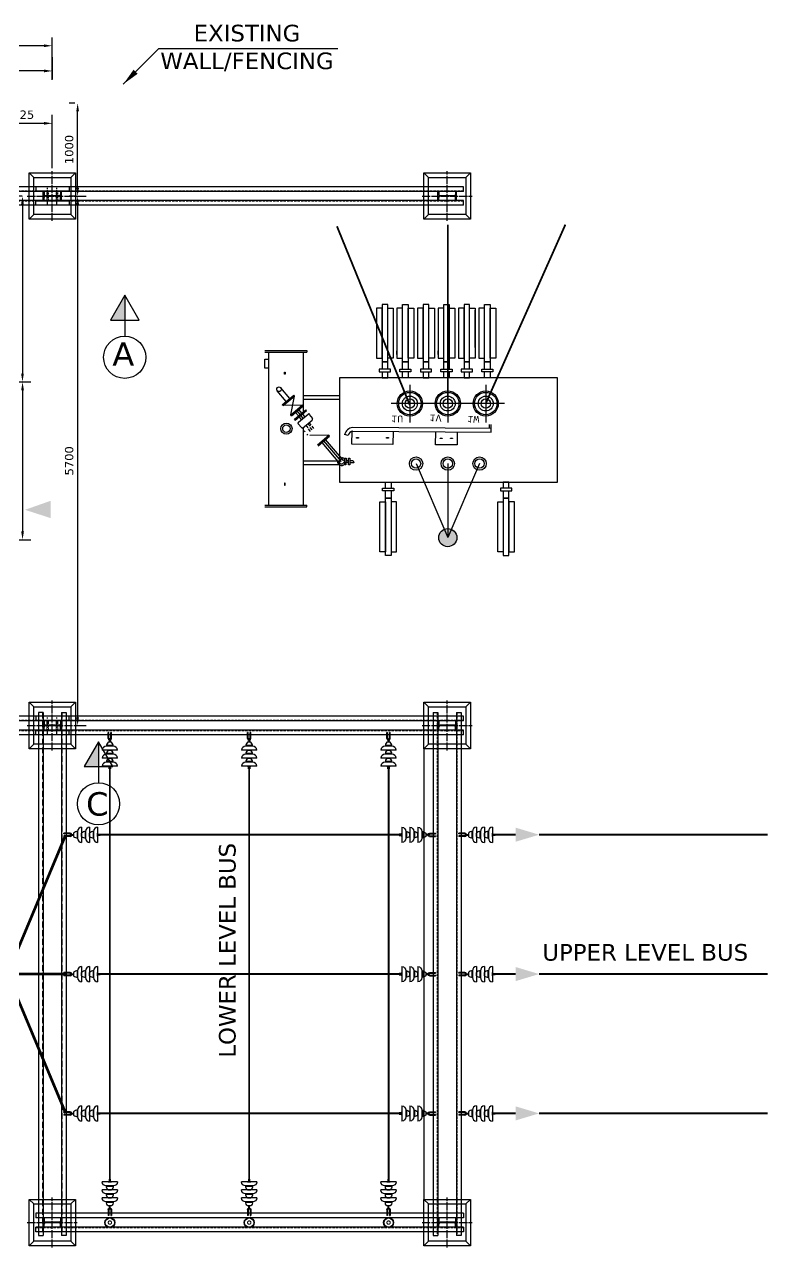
# Model space of a CAD drawing. Header units: inches. Extents: x 669904 to 684044, y 13745 to 26910.
# Drawn here: x 676035 to 684044, y 13745 to 26910 of the extents above; entities that cross this region are included whole.
import ezdxf

# ---------------------------------------------------------------- set-up
doc = ezdxf.new("R2010")
doc.units = ezdxf.units.IN
doc.header["$LTSCALE"] = 0.05
doc.header["$MEASUREMENT"] = 0
doc.header["$PDMODE"] = 66
doc.linetypes.add('CENTER', pattern=[2, 1.25, -0.25, 0.25, -0.25])
doc.linetypes.add('HIDDEN', pattern=[0.375, 0.25, -0.125])
for name, color, linetype, lineweight in [('B', 5, 'Continuous', 30), ('CHANNEL', 250, 'Continuous', 30), ('DIMENSION', 244, 'Continuous', 9), ('equipment', 145, 'Continuous', 30), ('Fig', 253, 'Continuous', 15), ('FOUNDATION', 5, 'Continuous', 30), ('HIDDEN', 250, 'HIDDEN', 13), ('ISMB 200', 2, 'Continuous', 30), ('R', 1, 'Continuous', 30), ('Y', 2, 'Continuous', 30)]:
    doc.layers.add(name, color=color, linetype=linetype, lineweight=lineweight)
for name, color, linetype in [('CENTER', 1, 'CENTER'), ('NEW', 7, 'Continuous'), ('TEXT', 2, 'Continuous')]:
    doc.layers.add(name, color=color, linetype=linetype)
doc.styles.add('b', font='romans.shx')
doc.styles.add('MONOTXT', font='monotxt')
doc.styles.get("Standard").update_dxf_attribs({"font": 'verdana.ttf'})
doc.styles.add('STYLE1', font='txt')
doc.dimstyles.new('RANCHIT SMALL', dxfattribs={"dimscale": 75, "dimtxt": 2.5, "dimasz": 2.5, "dimexe": 1.25, "dimexo": 0.625, "dimtad": 1, "dimdec": 0, "dimdsep": 46, "dimtxsty": 'b', "dimcen": 2.5, "dimadec": 4, "dimazin": 0, "dimtfac": 1, "dimtdec": 0, "dimtofl": 0, "dimtmove": 0, "dimatfit": 3, "dimfxl": 1, "dimarcsym": 0})
doc.dimstyles.new('rm', dxfattribs={"dimscale": 500, "dimtxt": 0.18, "dimasz": 0.18, "dimexe": 0.18, "dimexo": 0.0625, "dimgap": 0.09, "dimtad": 1, "dimdec": 0, "dimzin": 0, "dimdsep": 46, "dimtxsty": 'Standard', "dimcen": 0.09, "dimadec": 0, "dimazin": 0, "dimtfac": 1, "dimtdec": 0, "dimtofl": 0, "dimtmove": 0, "dimatfit": 3, "dimfxl": 1, "dimtolj": 1, "dimtzin": 0, "dimarcsym": 0})

# ---------------------------------------------------------------- blocks, each defined once
blk = doc.blocks.new('*D128')
at = {"layer": 'Defpoints', "color": 0, "ltscale": 30, "transparency": 16777216}
for p in [(676334, 26591), (672084, 26422), (672084, 26410)]:
    blk.add_point(p, dxfattribs=at)
at = {"layer": 'DIMENSION', "color": 0, "lineweight": -2, "ltscale": 30, "transparency": 16777216}
for p, q in [((676334, 26559), (676334, 26320)), ((672084, 26391), (672084, 26320)), ((676244, 26410), (672174, 26410))]:
    blk.add_line(p, q, dxfattribs=at)
at = {"layer": 'DIMENSION', "color": 0, "ltscale": 30, "transparency": 16777216}
for points in [[(672174, 26425), (672174, 26395), (672084, 26410)], [(676244, 26425), (676244, 26395), (676334, 26410)]]:
    blk.add_solid(points, dxfattribs=at)
at = {"layer": 'DIMENSION', "color": 0, "ltscale": 30, "transparency": 16777216, "insert": (674209, 26502), "char_height": 90, "attachment_point": 5}
blk.add_mtext('\\A1;4250', dxfattribs=at)
blk = doc.blocks.new('*D129')
at = {"layer": 'Defpoints', "color": 0, "ltscale": 30, "transparency": 16777216}
for p in [(676334, 25846), (675709, 25603), (676334, 25332)]:
    blk.add_point(p, dxfattribs=at)
at = {"layer": 'DIMENSION', "color": 0, "lineweight": -2, "ltscale": 30, "transparency": 16777216}
for p, q in [((675709, 25635), (675709, 25936)), ((675799, 25846), (676244, 25846)), ((676334, 25364), (676334, 25936))]:
    blk.add_line(p, q, dxfattribs=at)
at = {"layer": 'DIMENSION', "color": 0, "ltscale": 30, "transparency": 16777216}
for points in [[(675799, 25861), (675799, 25831), (675709, 25846)], [(676244, 25861), (676244, 25831), (676334, 25846)]]:
    blk.add_solid(points, dxfattribs=at)
at = {"layer": 'DIMENSION', "color": 0, "ltscale": 30, "transparency": 16777216, "insert": (676022, 25938), "char_height": 90, "attachment_point": 5}
blk.add_mtext('\\A1;625', dxfattribs=at)
blk = doc.blocks.new('*D130')
at = {"layer": 'Defpoints', "color": 0, "ltscale": 30, "transparency": 16777216}
for p in [(676040, 25063), (675893, 23063), (676013, 23063)]:
    blk.add_point(p, dxfattribs=at)
at = {"layer": 'DIMENSION', "color": 0, "lineweight": -2, "ltscale": 30, "transparency": 16777216}
for p, q in [((676009, 25063), (675923, 25063)), ((676013, 24973), (676013, 23153)), ((675924, 23063), (676103, 23063))]:
    blk.add_line(p, q, dxfattribs=at)
at = {"layer": 'DIMENSION', "color": 0, "ltscale": 30, "transparency": 16777216}
for points in [[(675998, 24973), (676028, 24973), (676013, 25063)], [(675998, 23153), (676028, 23153), (676013, 23063)]]:
    blk.add_solid(points, dxfattribs=at)
at = {"layer": 'DIMENSION', "color": 0, "ltscale": 30, "transparency": 16777216, "insert": (675921, 24063), "char_height": 90, "attachment_point": 5, "rotation": 90}
blk.add_mtext('\\A1;2000', dxfattribs=at)
blk = doc.blocks.new('*D131')
at = {"layer": 'Defpoints', "color": 0, "ltscale": 30, "transparency": 16777216}
for p in [(676013, 23063), (675893, 21363), (676014, 21363)]:
    blk.add_point(p, dxfattribs=at)
at = {"layer": 'DIMENSION', "color": 0, "lineweight": -2, "ltscale": 30, "transparency": 16777216}
for p, q in [((676045, 23063), (676104, 23063)), ((676014, 22973), (676014, 21453)), ((675924, 21363), (676104, 21363))]:
    blk.add_line(p, q, dxfattribs=at)
at = {"layer": 'DIMENSION', "color": 0, "ltscale": 30, "transparency": 16777216}
for points in [[(675999, 22973), (676029, 22973), (676014, 23063)], [(675999, 21453), (676029, 21453), (676014, 21363)]]:
    blk.add_solid(points, dxfattribs=at)
at = {"layer": 'DIMENSION', "color": 0, "ltscale": 30, "transparency": 16777216, "insert": (675922, 22213), "char_height": 90, "attachment_point": 5, "rotation": 90}
blk.add_mtext('\\A1;1700', dxfattribs=at)
blk = doc.blocks.new('*D133')
at = {"layer": 'Defpoints', "color": 0, "ltscale": 30, "transparency": 16777216}
for p in [(676534, 25063), (676534, 19363), (676607, 19363)]:
    blk.add_point(p, dxfattribs=at)
at = {"layer": 'DIMENSION', "color": 0, "lineweight": -2, "ltscale": 30, "transparency": 16777216}
for p, q in [((676565, 25063), (676697, 25063)), ((676607, 24973), (676607, 19453)), ((676565, 19363), (676697, 19363))]:
    blk.add_line(p, q, dxfattribs=at)
at = {"layer": 'DIMENSION', "color": 0, "ltscale": 30, "transparency": 16777216}
for points in [[(676592, 24973), (676622, 24973), (676607, 25063)], [(676592, 19453), (676622, 19453), (676607, 19363)]]:
    blk.add_solid(points, dxfattribs=at)
at = {"layer": 'DIMENSION', "color": 0, "ltscale": 30, "transparency": 16777216, "insert": (676516, 22213), "char_height": 90, "attachment_point": 5, "rotation": 90}
blk.add_mtext('\\A1;5700', dxfattribs=at)
blk = doc.blocks.new('*D135')
at = {"layer": 'Defpoints', "color": 0, "ltscale": 30, "transparency": 16777216}
for p in [(671834, 26681), (671834, 26314), (676334, 26284)]:
    blk.add_point(p, dxfattribs=at)
at = {"layer": 'DIMENSION', "color": 0, "lineweight": -2, "ltscale": 30, "transparency": 16777216}
for p, q in [((671834, 26345), (671834, 26771)), ((676334, 26315), (676334, 26771)), ((676244, 26681), (671924, 26681))]:
    blk.add_line(p, q, dxfattribs=at)
at = {"layer": 'DIMENSION', "color": 0, "ltscale": 30, "transparency": 16777216}
for points in [[(671924, 26696), (671924, 26666), (671834, 26681)], [(676244, 26696), (676244, 26666), (676334, 26681)]]:
    blk.add_solid(points, dxfattribs=at)
at = {"layer": 'DIMENSION', "color": 0, "ltscale": 30, "transparency": 16777216, "insert": (674084, 26773), "char_height": 90, "attachment_point": 5}
blk.add_mtext('\\A1;4500', dxfattribs=at)
blk = doc.blocks.new('wer')
at = {"layer": 'equipment'}
for p, q in [((443826, -11606), (443826, -11541)), ((443833, -11541), (443826, -11541)), ((443827, -11541), (443826, -11541)), ((443827, -11587), (443827, -11541)), ((443833, -11541), (443827, -11541)), ((443833, -11606), (443833, -11541)), ((443833, -11587), (443833, -11541)), ((443833, -11541), (443833, -11541)), ((443856, -11606), (443856, -11541)), ((443856, -11541), (443863, -11541)), ((443857, -11541), (443856, -11541)), ((443857, -11587), (443857, -11541)), ((443857, -11541), (443862, -11541)), ((443862, -11587), (443862, -11541)), ((443862, -11541), (443863, -11541)), ((443863, -11606), (443863, -11541)), ((443880, -11682), (443809, -11682)), ((443880, -11688), (443809, -11688)), ((443827, -11587), (443826, -11588)), ((443833, -11587), (443827, -11587)), ((443862, -11645), (443827, -11645)), ((443833, -11587), (443833, -11588)), ((443841, -11612), (443841, -11645)), ((443848, -11612), (443848, -11645)), ((443857, -11587), (443856, -11588)), ((443857, -11587), (443862, -11587)), ((443862, -11587), (443863, -11588)), ((443928, -11731), (443761, -11731)), ((443928, -11817), (443761, -11817)), ((443880, -11768), (443809, -11768)), ((443880, -11774), (443809, -11774)), ((443826, -11731), (443861, -11731)), ((443826, -11817), (443861, -11817)), ((443838, -11817), (443852, -11817)), ((443928, -11903), (443761, -11903)), ((443880, -11854), (443809, -11854)), ((443880, -11860), (443809, -11860)), ((443826, -11903), (443861, -11903)), ((443838, -11903), (443852, -11903)), ((443838, -11931), (443838, -11903)), ((443852, -11909), (443838, -11909)), ((443852, -11925), (443838, -11925)), ((443852, -11931), (443838, -11931)), ((443852, -11903), (443852, -11931))]:
    blk.add_line(p, q, dxfattribs=at)
for centre, radius, start, end in [((443809, -11736), 47.8, 90, 174.3689), ((443870, -11688), 61, 135.0411, 180), ((443845, -11606), 18.4, 180, 259.0281), ((443845, -11606), 11.4, 180, 252.103), ((443845, -11612), 3.5, 0, 180), ((443845, -11606), 18.4, 280.9719, 0), ((443845, -11606), 11.4, 287.897, 0), ((443819, -11688), 61, 0, 44.9589), ((443880, -11736), 47.8, 5.6311, 90), ((443809, -11822), 47.8, 90, 174.3689), ((443870, -11774), 61, 135.0411, 180), ((443870, -11860), 61, 135.0411, 180), ((443819, -11774), 61, 0, 44.9589), ((443819, -11860), 61, 0, 44.9589), ((443880, -11822), 47.8, 5.6311, 90), ((443809, -11908), 47.8, 90, 174.3689), ((443880, -11908), 47.8, 5.6311, 90)]:
    blk.add_arc(centre, radius, start, end, dxfattribs=at)
blk = doc.blocks.new('*D126')
at = {"layer": 'Defpoints', "color": 0, "ltscale": 30, "transparency": 16777216}
for p in [(676607, 26064), (676607, 26064), (676607, 25063)]:
    blk.add_point(p, dxfattribs=at)
at = {"layer": 'DIMENSION', "color": 0, "lineweight": -2, "ltscale": 30, "transparency": 16777216}
for p, q in [((676576, 26064), (676517, 26064)), ((676607, 25153), (676607, 25974)), ((676576, 25063), (676517, 25063))]:
    blk.add_line(p, q, dxfattribs=at)
at = {"layer": 'DIMENSION', "color": 0, "ltscale": 30, "transparency": 16777216}
for points in [[(676592, 25974), (676622, 25974), (676607, 26064)], [(676592, 25153), (676622, 25153), (676607, 25063)]]:
    blk.add_solid(points, dxfattribs=at)
at = {"layer": 'DIMENSION', "color": 0, "ltscale": 30, "transparency": 16777216, "insert": (676516, 25564), "char_height": 90, "attachment_point": 5, "rotation": 90}
blk.add_mtext('\\A1;1000', dxfattribs=at)
blk = doc.blocks.new('A$C263572D1')
at = {"layer": 'ISMB 200', "ltscale": 30}
for p, q in [((-96, 50), (-100, 50)), ((-100, -50), (-100, 50)), ((-89, 43), (-89, 16)), ((76, 3), (-76, 3)), ((76, 3), (-76, 3)), ((89, 43), (89, 16)), ((96, 50), (100, 50)), ((100, -50), (100, 50)), ((-96, -50), (-100, -50)), ((-89, -43), (-89, -16)), ((76, -3), (-76, -3)), ((89, -43), (89, -16)), ((96, -50), (100, -50))]:
    blk.add_line(p, q, dxfattribs=at)
for centre, radius, start, end in [((-96, 43), 6.78, 0.9709, 90.1636), ((-76, 16), 13.3, 180, 270), ((76, 16), 13.3, 270, 0), ((96, 43), 6.78, 89.8364, 179.0291), ((-96, -43), 6.78, 269.8364, 359.0291), ((-76, -16), 13.3, 90, 180), ((76, -16), 13.3, 0, 90), ((96, -43), 6.78, 180.9709, 270.1636)]:
    blk.add_arc(centre, radius, start, end, dxfattribs=at)

msp = doc.modelspace()

# ---------------------------------------------------------------- hatches: boundary and pattern name
msp.add_hatch(color=256).paths.add_polyline_path([(680493.5, 21386.6, 1), (680688.9, 21386.6, 1)])
at = {"layer": 'TEXT'}
for points in [[(677113.8, 23996.7), (676959, 23728.5), (677113.8, 23728.5)], [(676831.7, 19189.9), (676676.8, 18921.7), (676831.7, 18921.7)]]:
    msp.add_hatch(color=256, dxfattribs=at).paths.add_polyline_path(points)

# ---------------------------------------------------------------- linework, layer by layer
for p, q in [((680044.3, 23835.2, 0), (680044.3, 23433.2, 0)), ((680486.9, 23835.2, 0), (680486.9, 23433.2, 0)), ((680886.3, 23433.2, 0), (680886.3, 23835.2, 0)), ((678622, 23401.4), (679073.8, 23401.4)), ((678622, 23381.3), (679073.8, 23381.3)), ((678662.1, 23381.3), (678662.1, 21737.3)), ((679033.7, 23381.3), (679033.7, 22738.4)), ((679073.8, 23401.4), (679073.8, 23381.3)), ((680044.3, 23356.6, 0), (680044.3, 23396.7, 0)), ((680486.9, 23356.6, 0), (680486.9, 23396.7, 0)), ((680886.3, 23396.7, 0), (680886.3, 23356.6, 0)), ((678851.9, 22852.6), (678756, 22967.3)), ((678889.9, 22884.4), (678794, 22999)), ((678809.4, 22817.1), (678932.4, 22920)), ((678817.8, 22807), (678940.8, 22910)), ((678900.1, 22708.7), (678940.8, 22910)), ((678940.8, 22910), (678932.4, 22920)), ((679033.7, 22917.4), (679426, 22917.4)), ((680182.9, 23032.1, 0), (680182.9, 22627.1, 0)), ((680591.2, 23032.1, 0), (680591.2, 22627.1, 0)), ((680999.6, 23032.1, 0), (680999.6, 22627.1, 0)), ((678817.8, 22807), (678809.4, 22817.1)), ((679023.7, 22812.1), (678817.8, 22807)), ((678900.1, 22708.7), (679023.7, 22812.1)), ((678908.5, 22698.7), (679031.5, 22801.6)), ((679031.5, 22801.6), (679023.1, 22811.6)), ((679033.7, 22877.3), (679426, 22877.3)), ((680385.4, 22829.6, 0), (679980.4, 22829.6, 0)), ((680793.7, 22829.6, 0), (680388.7, 22829.6, 0)), ((681202.1, 22829.6, 0), (680797.1, 22829.6, 0)), ((678908.5, 22698.7), (678900.1, 22708.7)), ((678940.5, 22660.4), (679063.5, 22763.4)), ((678948.9, 22650.4), (678940.5, 22660.4)), ((678948.9, 22650.4), (679071.9, 22753.3)), ((678983, 22696), (678951, 22734.3)), ((679002, 22711.9), (678970, 22750.1)), ((678983, 22628.9), (679087.1, 22715.9)), ((679021, 22727.8), (678989, 22766)), ((679016.1, 22656.5), (678991.4, 22686)), ((679035.1, 22672.4), (679010.4, 22701.9)), ((679027.1, 22566.1), (679131.8, 22652.3)), ((679054, 22688.3), (679029.4, 22717.8)), ((679063.5, 22763.4), (679071.9, 22753.3)), ((679099.4, 22711.1), (679133.4, 22669.8)), ((679015.8, 22570.4), (678981.5, 22611.5)), ((679033.7, 22569.2), (679033.7, 21737.3)), ((679055.2, 22523.4), (679046.8, 22533.4)), ((679089.4, 22569), (679066.3, 22596.5)), ((679108.3, 22584.8), (679085.3, 22612.4)), ((679112.3, 22530.3), (679091.5, 22555.7)), ((679121.4, 22597.2), (679098.5, 22625)), ((679131.4, 22546.1), (679110.6, 22571.4)), ((679150.5, 22561.8), (679129.7, 22587.2)), ((679559.5, 22391.8), (679560.5, 22531.4)), ((681056.6, 22561.7), (679567.9, 22572.8)), ((679570.7, 22532.7), (681056.3, 22521.6)), ((680002.2, 22529.6), (680001.1, 22390.1)), ((680460.4, 22386.6), (680461.5, 22526.2)), ((680693.7, 22524.4), (680692.7, 22384.8)), ((681041.1, 22561.8), (681041.5, 22603.4)), ((681056.3, 22521.6), (681057, 22603.3)), ((679084.7, 22488.2), (679076.3, 22498.2)), ((679311.3, 22488.3), (679105.4, 22484.8)), ((679187, 22385.8), (679311.3, 22488.3)), ((679195.3, 22375.7), (679319, 22477.8)), ((679430.3, 22186), (679238, 22411)), ((679446.7, 22205), (679257.1, 22426.8)), ((679468.5, 22217.5), (679276.3, 22442.5)), ((679319, 22477.8), (679310.7, 22487.8)), ((679518.5, 22485.9), (679479.9, 22496.8)), ((680001.1, 22390.1), (679559.5, 22391.8)), ((680692.7, 22384.8), (680460.4, 22386.6)), ((679033.7, 22212.4), (679426, 22212.4)), ((679033.7, 22172.3), (679426, 22172.3)), ((679466.8, 22190), (679481.7, 22204.8)), ((679467.1, 22219.7), (679481.7, 22204.8)), ((679521.9, 22193.7), (679495.3, 22193.9)), ((679522.1, 22214.4), (679495.5, 22214.6)), ((679581.5, 22192.6), (679535.6, 22192.9)), ((679571, 22214), (679535.8, 22214.3)), ((679571, 22214), (679581.5, 22192.6)), ((680249.3, 22183, 0), (680591.2, 21386.6, 0)), ((680591.2, 22183, 0), (680591.2, 21386.6, 0)), ((680933.1, 22183, 0), (680591.2, 21386.6, 0)), ((680591.2, 22132.8, 0), (680591.2, 21386.6, 0)), ((678622, 21737.3), (679073.8, 21737.3)), ((679073.8, 21717.2), (679073.8, 21737.3)), ((678622, 21717.2), (679073.8, 21717.2)), ((680334.1, 19113.5), (680334.1, 14263.5))]:
    msp.add_line(p, q)
at = {"elevation": 0}
for points in [[(679883.9, 23854.8), (679823.7, 23854.8), (679823.7, 23317.5), (679883.9, 23317.5)], [(679944, 23894.9), (679883.9, 23894.9), (679883.9, 23277.4), (679944, 23277.4)], [(679944, 23854.8), (680004.2, 23854.8), (680004.2, 23317.5), (679944, 23317.5)], [(680104.4, 23854.8), (680044.3, 23854.8), (680044.3, 23317.5), (680104.4, 23317.5)], [(680104.4, 23894.9), (680164.6, 23894.9), (680164.6, 23277.4), (680104.4, 23277.4)], [(680164.6, 23854.8), (680224.7, 23854.8), (680224.7, 23317.5), (680164.6, 23317.5)], [(680326.5, 23854.8), (680266.3, 23854.8), (680266.3, 23317.5), (680326.5, 23317.5)], [(680386.6, 23894.9), (680326.5, 23894.9), (680326.5, 23277.4), (680386.6, 23277.4)], [(680386.6, 23854.8), (680446.8, 23854.8), (680446.8, 23317.5), (680386.6, 23317.5)], [(680547, 23854.8), (680486.9, 23854.8), (680486.9, 23317.5), (680547, 23317.5)], [(680547, 23894.9), (680607.1, 23894.9), (680607.1, 23277.4), (680547, 23277.4)], [(680607.1, 23854.8), (680667.3, 23854.8), (680667.3, 23317.5), (680607.1, 23317.5)], [(680766.1, 23854.8), (680705.9, 23854.8), (680705.9, 23317.5), (680766.1, 23317.5)], [(680826.2, 23894.9), (680766.1, 23894.9), (680766.1, 23277.4), (680826.2, 23277.4)], [(680826.2, 23854.8), (680886.3, 23854.8), (680886.3, 23317.5), (680826.2, 23317.5)], [(680986.6, 23854.8), (680926.4, 23854.8), (680926.4, 23317.5), (680986.6, 23317.5)], [(680986.6, 23894.9), (681046.7, 23894.9), (681046.7, 23277.4), (680986.6, 23277.4)], [(681046.7, 23854.8), (681106.9, 23854.8), (681106.9, 23317.5), (681046.7, 23317.5)], [(679973.8, 23200.7), (679853.5, 23200.7), (679853.5, 23170.6), (679973.8, 23170.6)], [(680074.7, 23200.7), (680195, 23200.7), (680195, 23170.6), (680074.7, 23170.6)], [(680416.3, 23200.7), (680296, 23200.7), (680296, 23170.6), (680416.3, 23170.6)], [(680517.3, 23200.7), (680637.6, 23200.7), (680637.6, 23170.6), (680517.3, 23170.6)], [(680855.9, 23200.7), (680735.6, 23200.7), (680735.6, 23170.6), (680855.9, 23170.6)], [(680956.9, 23200.7), (681077.2, 23200.7), (681077.2, 23170.6), (680956.9, 23170.6)], [(680010.4, 21889), (679890.1, 21889), (679890.1, 21919.1), (680010.4, 21919.1)], [(681158.8, 21889), (681279.1, 21889), (681279.1, 21919.1), (681158.8, 21919.1)]]:
    msp.add_lwpolyline(points, close=True, dxfattribs=at)
for points in [[(678662.1, 23210.6), (678622, 23210.6), (678622, 23308.3), (678662.1, 23308.3)], [(678834, 23144.8), (678834, 23166.3), (678839.5, 23166.3), (678839.5, 23144.8)], [(679426, 23105.6), (679426, 21984.1), (681772, 21984.1), (681772, 23105.6)], [(679630.7, 22458), (679609.2, 22458.2), (679609.3, 22463.7), (679630.7, 22463.6)], [(679951.8, 22457.2), (679930.4, 22457.4), (679930.4, 22462.9), (679951.9, 22462.7)], [(680531.7, 22452.8), (680510.2, 22453), (680510.2, 22458.5), (680531.7, 22458.3)], [(680643.4, 22451.9), (680621.9, 22452.1), (680621.9, 22457.6), (680643.4, 22457.5)], [(679495.1, 22170.8), (679481.4, 22170.9), (679482, 22240.9), (679495.6, 22240.8)], [(679535.4, 22170.5), (679521.7, 22170.6), (679522.3, 22240.6), (679536, 22240.5)], [(678834, 21971.6), (678834, 21950.1), (678839.5, 21950.1), (678839.5, 21971.6)], [(679920.5, 21235), (679860.4, 21235), (679860.4, 21772.2), (679920.5, 21772.2)], [(679980.7, 21194.9), (679920.5, 21194.9), (679920.5, 21812.3), (679980.7, 21812.3)], [(679980.7, 21235), (680040.8, 21235), (680040.8, 21772.2), (679980.7, 21772.2)], [(681188.5, 21235), (681128.4, 21235), (681128.4, 21772.2), (681188.5, 21772.2)], [(681188.5, 21194.9), (681248.7, 21194.9), (681248.7, 21812.3), (681188.5, 21812.3)], [(681248.7, 21235), (681308.8, 21235), (681308.8, 21772.2), (681248.7, 21772.2)]]:
    msp.add_lwpolyline(points, close=True)
for points in [[(679944, 23277.4), (679883.9, 23277.4), (679883.9, 23200.7)], [(679944, 23200.7), (679944, 23277.4)], [(680104.4, 23277.4), (680164.6, 23277.4), (680164.6, 23200.7)], [(680104.4, 23200.7), (680104.4, 23277.4)], [(680386.6, 23277.4), (680326.5, 23277.4), (680326.5, 23200.7)], [(680386.6, 23200.7), (680386.6, 23277.4)], [(680547, 23200.7), (680547, 23277.4)], [(680547, 23277.4), (680607.1, 23277.4), (680607.1, 23200.7)], [(680826.2, 23277.4), (680766.1, 23277.4), (680766.1, 23200.7)], [(680826.2, 23200.7), (680826.2, 23277.4)], [(680986.6, 23200.7), (680986.6, 23277.4)], [(680986.6, 23277.4), (681046.7, 23277.4), (681046.7, 23200.7)], [(679883.9, 23170.6), (679883.9, 23105.6), (679944, 23105.6), (679944, 23170.6)], [(680164.6, 23170.6), (680164.6, 23105.6), (680104.4, 23105.6), (680104.4, 23170.6)], [(680326.5, 23170.6), (680326.5, 23105.6), (680386.6, 23105.6), (680386.6, 23170.6)], [(680607.1, 23170.6), (680607.1, 23105.6), (680547, 23105.6), (680547, 23170.6)], [(680766.1, 23170.6), (680766.1, 23105.6), (680826.2, 23105.6), (680826.2, 23170.6)], [(681046.7, 23170.6), (681046.7, 23105.6), (680986.6, 23105.6), (680986.6, 23170.6)], [(679920.5, 21919.1), (679920.5, 21984.1), (679980.7, 21984.1), (679980.7, 21919.1)], [(679980.7, 21812.3), (679920.5, 21812.3), (679920.5, 21889)], [(679980.7, 21889), (679980.7, 21812.3)], [(681248.7, 21919.1), (681248.7, 21984.1), (681188.5, 21984.1), (681188.5, 21919.1)], [(681188.5, 21812.3), (681248.7, 21812.3), (681248.7, 21889)], [(681188.5, 21889), (681188.5, 21812.3)]]:
    msp.add_lwpolyline(points, dxfattribs=at)
at = {"const_width": 30}
for points in [[(676477.8, 18184.4), (675851.7, 16688)], [(676477.8, 15191.7), (675851.7, 16688)]]:
    msp.add_lwpolyline(points, dxfattribs=at)
at = {"color": 2, "const_width": 30}
msp.add_lwpolyline([(676484.1, 16688.4), (675851.9, 16688.4)], dxfattribs=at)
at = {"const_width": 12}
for points in [[(676953.8, 13995.2, 1), (676953.8, 14031.2, 1)], [(678453.8, 13995.2, -1), (678453.8, 14031.2, -1)], [(679953.8, 13995.2, -1), (679953.8, 14031.2, -1)]]:
    msp.add_lwpolyline(points, format="xyb", close=True, dxfattribs=at)
for centre, radius in [((678775, 22983.2), 24.8), ((680182.9, 22829.6, 0), 135.3), ((680182.9, 22829.6, 0), 120.3), ((680182.9, 22829.6, 0), 80.2), ((680591.2, 22829.6, 0), 135.3), ((680591.2, 22829.6, 0), 120.3), ((680591.2, 22829.6, 0), 80.2), ((680999.6, 22829.6, 0), 135.3), ((680999.6, 22829.6, 0), 120.3), ((680999.6, 22829.6, 0), 80.2), ((680182.9, 22829.6, 0), 50.1), ((680182.9, 22829.6, 0), 50.1), ((680591.2, 22829.6, 0), 50.1), ((680591.2, 22829.6, 0), 50.1), ((680999.6, 22829.6, 0), 50.1), ((680999.6, 22829.6, 0), 50.1), ((678854.2, 22559.3), 60.1), ((678854.2, 22559.3), 40.1), ((680249.3, 22183, 0), 72), ((680591.2, 22183, 0), 72), ((680933.1, 22183, 0), 72), ((680249.3, 22183, 0), 50.1), ((680591.2, 22183, 0), 50.1), ((680933.1, 22183, 0), 50.1), ((680591.2, 21386.6, 0), 97.7)]:
    msp.add_circle(centre, radius)
for centre, radius, start, end in [((679095, 22706.5), 12.4, 39.92792, 129.92792), ((679123.9, 22661.9), 12.4, 309.49222, 39.49222), ((678991, 22619.4), 12.4, 129.92792, 219.92792), ((679025.3, 22578.4), 12.4, 219.92792, 309.92792), ((679581.7, 22467.9), 105.8, 97.49235, 164.1141), ((679581.7, 22467.9), 65.7, 99.62885, 164.1141), ((679446.7, 22205), 43.4, 173.34206, 323.26913), ((679446.7, 22205), 25.1, 35.85947, 323.26913), ((679446.7, 22205), 43.4, 35.85947, 85.64238)]:
    msp.add_arc(centre, radius, start, end)
at = {"layer": 'B', "const_width": 20, "elevation": 0}
msp.add_lwpolyline([(679398.1, 24737.7), (680182.9, 22812.2)], dxfattribs=at)
at = {"layer": 'B', "const_width": 20}
for points in [[(676953.8, 18897.7), (676953.8, 14479.3)], [(676850, 18188.5), (680068.1, 18188.5)], [(681100, 18188.5), (681322.1, 18188.5)]]:
    msp.add_lwpolyline(points, dxfattribs=at)
at = {"layer": 'B', "linetype": 'HIDDEN', "ltscale": 10000, "const_width": 20}
msp.add_lwpolyline([(681574.4, 18188.4), (684033.6, 18188.4)], dxfattribs=at)
at = {"layer": 'B'}
for points in [[(681322.1, 18264.1), (681574.4, 18188.4), (681322.1, 18112.9)], [(681322.1, 16764.1), (681574.4, 16688.4), (681322.1, 16612.9)], [(681322.1, 15264.1), (681574.4, 15188.4), (681322.1, 15112.9)]]:
    msp.add_solid(points, dxfattribs=at)
at = {"layer": 'CENTER', "ltscale": 1000}
for p, q in [((676334.1, 24794.6), (676334.1, 25332.3)), ((680584.1, 24794.6), (680584.1, 25332.3)), ((676284.1, 24963.5), (676284.1, 25163.5)), ((676384.1, 24963.5), (676384.1, 25163.5)), ((676065.2, 25063.5), (676602.9, 25063.5)), ((680315.2, 25063.5), (680852.9, 25063.5)), ((676334.1, 19094.6), (676334.1, 19632.3)), ((680584.1, 19094.6), (680584.1, 19632.3)), ((676065.2, 19363.5), (676602.9, 19363.5)), ((676284.1, 19263.5), (676284.1, 19463.5)), ((676384.1, 19263.5), (676384.1, 19463.5)), ((680315.2, 19363.5), (680852.9, 19363.5)), ((676334.1, 13744.6), (676334.1, 14282.3)), ((680584.1, 13744.6), (680584.1, 14282.3)), ((676065.2, 14013.5), (676602.9, 14013.5)), ((680315.2, 14013.5), (680852.9, 14013.5))]:
    msp.add_line(p, q, dxfattribs=at)
at = {"layer": 'CHANNEL'}
for p, q in [((676513.6, 25163.5), (671903.9, 25163.5)), ((680761.3, 25163.5), (676156.8, 25163.5)), ((676156.8, 25163.5), (676156.8, 25113.5)), ((676514.2, 25163.5), (676514.2, 25113.5)), ((680761.3, 25113.5), (680761.3, 25163.5)), ((676513.6, 25113.5), (671903.9, 25113.5)), ((680761.3, 25113.5), (676156.8, 25113.5)), ((676513.6, 25013.5), (671903.9, 25013.5)), ((676513.6, 24963.5), (671903.9, 24963.5)), ((680761.3, 25013.5), (676156.8, 25013.5)), ((676156.8, 24963.5), (676156.8, 25013.5)), ((680761.3, 24963.5), (676156.8, 24963.5)), ((676514.2, 25013.5), (676514.2, 24963.5)), ((680761.3, 24963.5), (680761.3, 25013.5)), ((676234.1, 19504), (676184.1, 19504)), ((676184.1, 19503.4), (676184.1, 13873.5)), ((676234.1, 19503.4), (676234.1, 13873.5)), ((676434.1, 19504), (676484.1, 19504)), ((676434.1, 19503.4), (676434.1, 13873.5)), ((676484.1, 19503.4), (676484.1, 13873.5)), ((680434.1, 19503.4), (680434.1, 13873.5)), ((680434.1, 19503.4), (680484.1, 19503.4)), ((680484.1, 19503.4), (680484.1, 13873.5)), ((680684.1, 19503.4), (680684.1, 13873.5)), ((680684.1, 19503.4), (680734.1, 19503.4)), ((680734.1, 19503.4), (680734.1, 13873.5)), ((676513.6, 19463.5), (671903.9, 19463.5)), ((676513.6, 19413.5), (671903.9, 19413.5)), ((680761.3, 19463.5), (676156.8, 19463.5)), ((676156.8, 19463.5), (676156.8, 19413.5)), ((680761.3, 19413.5), (676156.8, 19413.5)), ((676514.2, 19413.5), (676514.2, 19463.5)), ((680761.3, 19413.5), (680761.3, 19463.5)), ((676513.6, 19313.5), (671903.9, 19313.5)), ((676513.6, 19263.5), (671903.9, 19263.5)), ((680761.3, 19313.5), (676156.8, 19313.5)), ((676156.8, 19263.5), (676156.8, 19313.5)), ((680761.3, 19263.5), (676156.8, 19263.5)), ((676514.2, 19263.5), (676514.2, 19313.5)), ((680761.3, 19263.5), (680761.3, 19313.5)), ((680761.3, 14113.5), (676156.8, 14113.5)), ((676156.8, 14113.5), (676156.8, 14063.5)), ((680761.3, 14113.5), (680761.3, 14063.5)), ((680761.3, 14063.5), (676156.8, 14063.5)), ((680761.3, 13963.5), (676156.8, 13963.5)), ((676156.8, 13913.5), (676156.8, 13963.5)), ((680761.3, 13963.5), (680761.3, 13913.5)), ((680761.3, 13913.5), (676156.8, 13913.5)), ((676184.1, 13873.5), (676234.1, 13873.5)), ((676484.1, 13873.5), (676434.1, 13873.5)), ((680434.1, 13873.5), (680484.1, 13873.5)), ((680734.1, 13873.5), (680684.1, 13873.5))]:
    msp.add_line(p, q, dxfattribs=at)
at = {"layer": 'DIMENSION'}
msp.add_solid([(676318.3, 21783.3), (676039.9, 21685.7), (676318.3, 21595.8)], dxfattribs=at)
at = {"layer": 'FOUNDATION', "ltscale": 100}
for p, q in [((676134.1, 25263.5), (676084.1, 25313.5)), ((676534.1, 25263.5), (676584.1, 25313.5)), ((680384.1, 25263.5), (680334.1, 25313.5)), ((680784.1, 25263.5), (680834.1, 25313.5)), ((676134.1, 24863.5), (676084.1, 24813.5)), ((676534.1, 24863.5), (676584.1, 24813.5)), ((680384.1, 24863.5), (680334.1, 24813.5)), ((680784.1, 24863.5), (680834.1, 24813.5)), ((676134.1, 19563.5), (676084.1, 19613.5)), ((676534.1, 19563.5), (676584.1, 19613.5)), ((680384.1, 19563.5), (680334.1, 19613.5)), ((680784.1, 19563.5), (680834.1, 19613.5)), ((676134.1, 19163.5), (676084.1, 19113.5)), ((676534.1, 19163.5), (676584.1, 19113.5)), ((680384.1, 19163.5), (680334.1, 19113.5)), ((680784.1, 19163.5), (680834.1, 19113.5)), ((676134.1, 14213.5), (676084.1, 14263.5)), ((676534.1, 14213.5), (676584.1, 14263.5)), ((680384.1, 14213.5), (680334.1, 14263.5)), ((680784.1, 14213.5), (680834.1, 14263.5)), ((676134.1, 13813.5), (676084.1, 13763.5)), ((676534.1, 13813.5), (676584.1, 13763.5)), ((680384.1, 13813.5), (680334.1, 13763.5)), ((680784.1, 13813.5), (680834.1, 13763.5))]:
    msp.add_line(p, q, dxfattribs=at)
for points in [[(676584.1, 24813.5), (676084.1, 24813.5), (676084.1, 25313.5), (676584.1, 25313.5)], [(680834.1, 24813.5), (680334.1, 24813.5), (680334.1, 25313.5), (680834.1, 25313.5)], [(676534.1, 24863.5), (676134.1, 24863.5), (676134.1, 25263.5), (676534.1, 25263.5)], [(680784.1, 24863.5), (680384.1, 24863.5), (680384.1, 25263.5), (680784.1, 25263.5)], [(676584.1, 19113.5), (676084.1, 19113.5), (676084.1, 19613.5), (676584.1, 19613.5)], [(676534.1, 19163.5), (676134.1, 19163.5), (676134.1, 19563.5), (676534.1, 19563.5)], [(680834.1, 19113.5), (680334.1, 19113.5), (680334.1, 19613.5), (680834.1, 19613.5)], [(680784.1, 19163.5), (680384.1, 19163.5), (680384.1, 19563.5), (680784.1, 19563.5)], [(676584.1, 13763.5), (676084.1, 13763.5), (676084.1, 14263.5), (676584.1, 14263.5)], [(680834.1, 13763.5), (680334.1, 13763.5), (680334.1, 14263.5), (680834.1, 14263.5)], [(676534.1, 13813.5), (676134.1, 13813.5), (676134.1, 14213.5), (676534.1, 14213.5)], [(680784.1, 13813.5), (680384.1, 13813.5), (680384.1, 14213.5), (680784.1, 14213.5)]]:
    msp.add_lwpolyline(points, close=True, dxfattribs=at)
at = {"layer": 'HIDDEN', "ltscale": 2000}
for p, q in [((676513.6, 25119.7), (671903.9, 25119.7)), ((680761.3, 25119.7), (676156.8, 25119.7)), ((676513.6, 25007.2), (671903.9, 25007.2)), ((680761.3, 25007.2), (676156.8, 25007.2)), ((680477.8, 19503.4), (680477.8, 13873.5)), ((680690.3, 19503.4), (680690.3, 13873.5)), ((676513.6, 19419.7), (671903.9, 19419.7)), ((680761.3, 19419.7), (676156.8, 19419.7)), ((676513.6, 19307.2), (671903.9, 19307.2)), ((680761.3, 19307.2), (676156.8, 19307.2)), ((680761.3, 14069.7), (676156.8, 14069.7)), ((680761.3, 13957.2), (676156.8, 13957.2))]:
    msp.add_line(p, q, dxfattribs=at)
at = {"layer": 'HIDDEN', "ltscale": 1000}
for p, q in [((676275.1, 25007.2), (676275.1, 25119.7)), ((676293.1, 25007.2), (676293.1, 25119.7)), ((676375.1, 25007.2), (676375.1, 25119.7)), ((676393.1, 25007.2), (676393.1, 25119.7)), ((676275.1, 19307.2), (676275.1, 19419.7)), ((676293.1, 19307.2), (676293.1, 19419.7)), ((676375.1, 19307.2), (676375.1, 19419.7)), ((676393.1, 19307.2), (676393.1, 19419.7))]:
    msp.add_line(p, q, dxfattribs=at)
at = {"layer": 'HIDDEN', "ltscale": 5000}
for p, q in [((676227.8, 19503.4), (676227.8, 13873.5)), ((676440.3, 19503.4), (676440.3, 13873.5))]:
    msp.add_line(p, q, dxfattribs=at)
at = {"layer": 'NEW'}
for centre, radius in [((676953.8, 14013.2), 53.5), ((676953.8, 14013.2), 49.4), ((678453.8, 14013.2), 53.5), ((678453.8, 14013.2), 49.4), ((679953.8, 14013.2), 53.5), ((679953.8, 14013.2), 49.4)]:
    msp.add_circle(centre, radius, dxfattribs=at)
at = {"layer": 'R', "const_width": 20, "elevation": 0}
msp.add_lwpolyline([(681856.9, 24755.7), (680999.6, 22829.6)], dxfattribs=at)
at = {"layer": 'R', "const_width": 20}
for points in [[(679953.8, 18897.7), (679953.8, 14479.3)], [(676850, 15188.5), (680068.1, 15188.5)], [(681100, 15188.5), (681322.1, 15188.5)]]:
    msp.add_lwpolyline(points, dxfattribs=at)
at = {"layer": 'R', "linetype": 'HIDDEN', "ltscale": 10000, "const_width": 20}
msp.add_lwpolyline([(681574.4, 15188.5), (684033.6, 15188.4)], dxfattribs=at)
at = {"layer": 'TEXT'}
for p, q in [((677113.8, 23996.7, 0), (677113.8, 23728.5, 0)), ((677113.8, 23728.5, 0), (677113.8, 23555.2, 0)), ((676831.7, 19189.9), (676831.7, 18921.7)), ((676831.7, 18921.7), (676831.7, 18748.4))]:
    msp.add_line(p, q, dxfattribs=at)
at = {"layer": 'TEXT', "elevation": 0}
msp.add_lwpolyline([(677113.8, 23996.7), (676959, 23728.5), (677268.7, 23728.5)], close=True, dxfattribs=at)
at = {"layer": 'TEXT'}
msp.add_lwpolyline([(676831.7, 19189.9), (676676.8, 18921.7), (676986.5, 18921.7)], close=True, dxfattribs=at)
for centre in [(677113.8, 23327.6, 0), (676831.7, 18520.8)]:
    msp.add_circle(centre, 227.5, dxfattribs=at)
at = {"layer": 'Y', "const_width": 20, "elevation": 0}
msp.add_lwpolyline([(680591.2, 24755.7), (680591.2, 22829.6)], dxfattribs=at)
at = {"layer": 'Y', "const_width": 20}
for points in [[(678453.8, 18897.7), (678453.8, 14479.3)], [(676850, 16688.4), (680068.1, 16688.5)], [(681100, 16688.4), (681322.1, 16688.5)]]:
    msp.add_lwpolyline(points, dxfattribs=at)
at = {"layer": 'Y', "linetype": 'HIDDEN', "ltscale": 10000, "const_width": 20}
msp.add_lwpolyline([(681574.4, 16688.4), (684033.6, 16688.4)], dxfattribs=at)

# ---------------------------------------------------------------- block references
for p in [(676334.1, 25063.5), (680584.1, 25063.5), (676334.1, 19363.5), (680584.1, 19363.5), (676334.1, 14013.5), (680584.1, 14013.5)]:
    msp.add_blockref('A$C263572D1', p)
at = {"layer": 'Fig'}
for p in [(233108.8, 30829), (234608.8, 30829), (236108.8, 30829)]:
    msp.add_blockref('wer', p, dxfattribs=at)
at = {"layer": 'Fig', "rotation": 90}
for p in [(664918.7, -425656.6), (669168.7, -425656.6), (664918.7, -427156.6), (669168.7, -427156.6), (664918.7, -428656.6), (669168.7, -428656.6)]:
    msp.add_blockref('wer', p, dxfattribs=at)
at = {"layer": 'Fig', "xscale": -1}
for p, rotation in [((691999.4, -425656.6), 270), ((691999.4, -427156.6), 270), ((691999.4, -428656.6), 270), ((233108.8, 2548), 180), ((234608.8, 2548), 180), ((236108.8, 2548), 180)]:
    msp.add_blockref('wer', p, dxfattribs=dict(at, rotation=rotation))

# ---------------------------------------------------------------- texts
at = {"style": 'MONOTXT', "text_generation_flag": 4}
for s, p in [('1U', (679984, 22700.9)), ('1V', (680395.9, 22710.7, 0)), ('1W', (680802.7, 22697.2))]:
    msp.add_text(s, height=73.57, rotation=359.5643, dxfattribs=at).set_placement(p)
at = {"layer": 'TEXT', "char_height": 179.134, "width": 2356.532, "attachment_point": 5, "style": 'STYLE1'}
for s, insert in [('{\\fVerdana|b0|i0|c0|p34;EXISTING WALL/FENCING}', (678429.7, 26656.6)), ('{\\fVerdana|b0|i0|c0|p34;UPPER LEVEL BUS}', (682716.2, 16920.6))]:
    msp.add_mtext(s, dxfattribs=dict(at, insert=insert))
at = {"layer": 'TEXT', "insert": (677098.4, 23362.8, 0), "char_height": 252, "attachment_point": 5}
msp.add_mtext('A', dxfattribs=at)
at = {"layer": 'TEXT', "insert": (676818.5, 18517.5), "char_height": 252, "attachment_point": 5, "rotation": 0.47768}
msp.add_mtext('C', dxfattribs=at)
at = {"layer": 'TEXT', "insert": (678219.2, 16943.9), "char_height": 179.134, "width": 2356.532, "attachment_point": 5, "rotation": 90, "style": 'STYLE1'}
msp.add_mtext('{\\fVerdana|b0|i0|c0|p34;LOWER LEVEL BUS}', dxfattribs=at)

# ---------------------------------------------------------------- dimensions: what is measured, and where the dimension line sits
at = {"layer": 'DIMENSION', "ltscale": 30}
for base, p1, p2, picture, middle in [((671834.1, 26680.7), (676334.1, 26283.7), (671834.1, 26313.9), '*D135', (674084.1, 26772.5)), ((672084.1, 26409.7), (676334.1, 26590.5), (672084.1, 26422.5), '*D128', (674209.1, 26501.6))]:
    dim = msp.add_linear_dim(base=base, p1=p1, p2=p2, dimstyle='rm', dxfattribs=at)
    dim.commit()
    dim.dimension.update_dxf_attribs({"geometry": picture, "text_midpoint": middle})
dim = msp.add_linear_dim(base=(676334.1, 25845.8), p1=(675709.1, 25603.5), p2=(676334.1, 25332.3), dimstyle='rm', dxfattribs=at)
dim.commit()
dim.dimension.update_dxf_attribs({"geometry": '*D129', "text_midpoint": (676021.6, 25845.8), "dimtype": 160})
for base, p1, p2, picture, middle in [((676607.4, 26063.9), (676607.4, 25063.5), (676607.4, 26063.9), '*D126', (676515.5, 25563.7)), ((676013.3, 23063.5), (676039.9, 25063.5), (675892.9, 23063.5), '*D130', (675921.4, 24063.5)), ((676607.4, 19363.5), (676534.1, 25063.5), (676534.1, 19363.5), '*D133', (676515.5, 22213.5)), ((676014.1, 21363.5), (676013.3, 23063.5), (675892.9, 21363.5), '*D131', (675922.3, 22213.5))]:
    dim = msp.add_linear_dim(base=base, p1=p1, p2=p2, angle=90, dimstyle='rm', dxfattribs=at)
    dim.commit()
    dim.dimension.update_dxf_attribs({"geometry": picture, "text_midpoint": middle})

# ---------------------------------------------------------------- leaders
at = {"layer": 'DIMENSION'}
msp.add_leader([(677098.5, 26267.5), (677480.1, 26652.9), (679405.9, 26652.9)], dimstyle='RANCHIT SMALL', dxfattribs=at)

doc.saveas('drawing.dxf')
